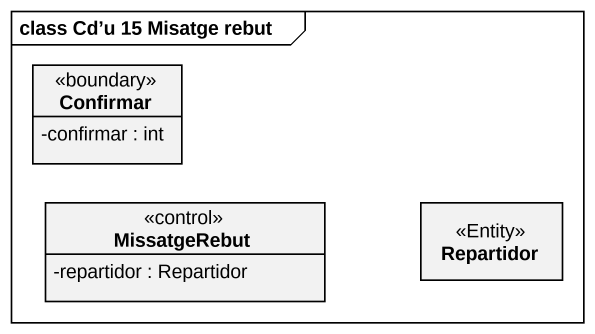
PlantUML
@startuml
mainframe class Cd’u 15 Misatge rebut
hide circle
hide empty members
skinparam classAttributeIconSize 0
class Confirmar <<boundary>> {
  -confirmar : int
}
class MissatgeRebut <<control>> {
  -repartidor : Repartidor
}
class Repartidor <<Entity>>
@enduml
